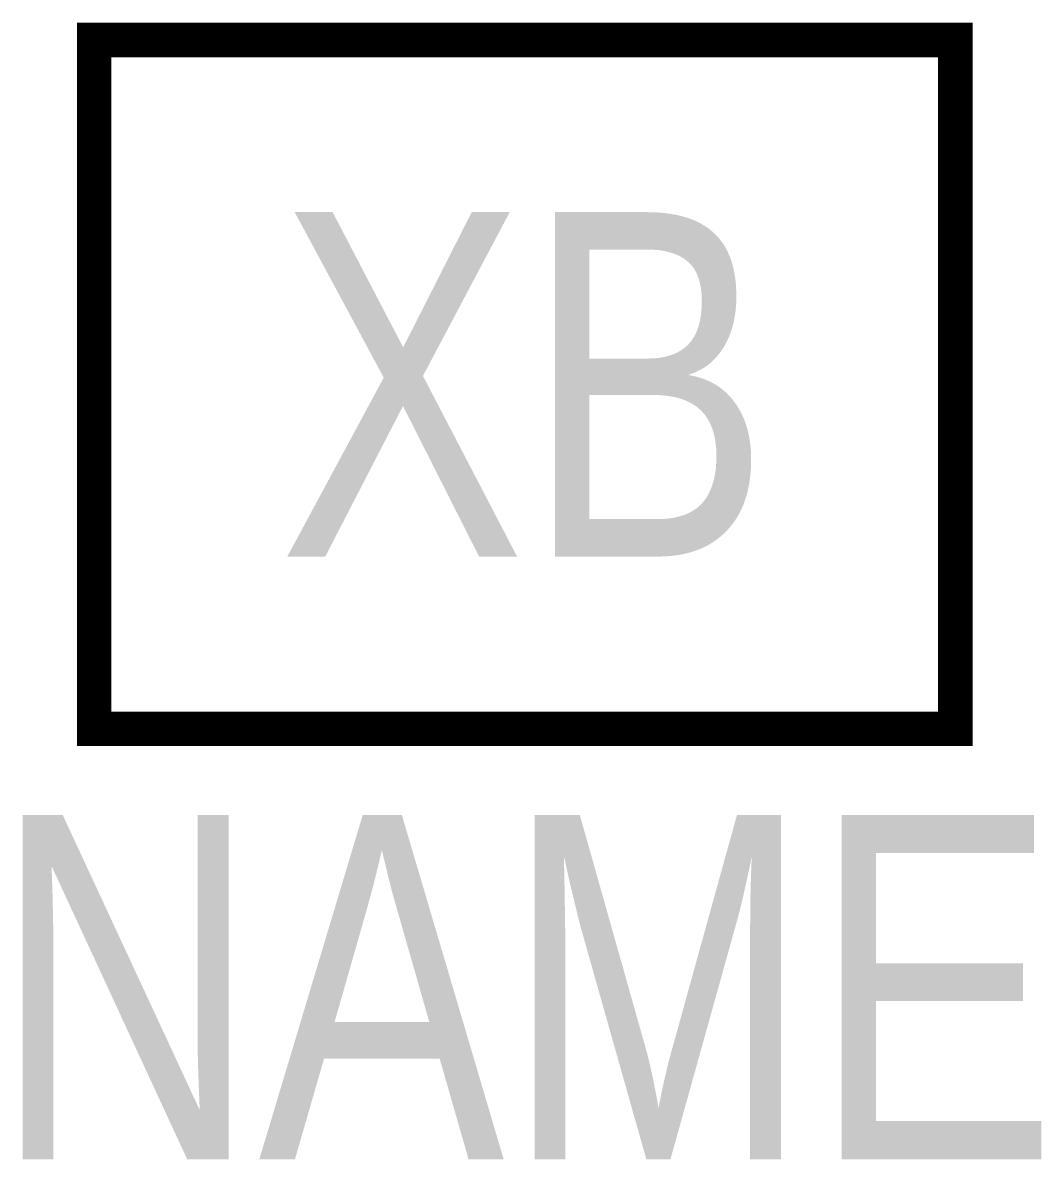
# Model space of a CAD drawing. Header units: millimetres. Extents: x -2.92 to 3, y -4.5 to 2.1.
import ezdxf
from ezdxf.enums import TextEntityAlignment as Align

# ---------------------------------------------------------------- set-up
doc = ezdxf.new("R2010")
doc.units = ezdxf.units.MM
doc.header["$MEASUREMENT"] = 0
doc.linetypes.add('DASHED', pattern=[0.75, 0.5, -0.25])

msp = doc.modelspace()

# ---------------------------------------------------------------- linework, layer by layer
at = {"color": 6, "linetype": 'DASHED', "ltscale": 2, "const_width": 0.2}
msp.add_lwpolyline([(-2.5, 2), (-2.5, -2), (2.5, -2), (2.5, 2), (-2.5, 2)], dxfattribs=at)

# ---------------------------------------------------------------- texts
at = {"width": 0.8}
for tag, text, p in [('XB', 'XB2', (0, 0)), ('NAME', 'CGXX', (0, -3.5))]:
    msp.add_attdef(tag, text=text, height=2, dxfattribs=at).set_placement(p, align=Align.MIDDLE_CENTER)

doc.saveas('drawing.dxf')
